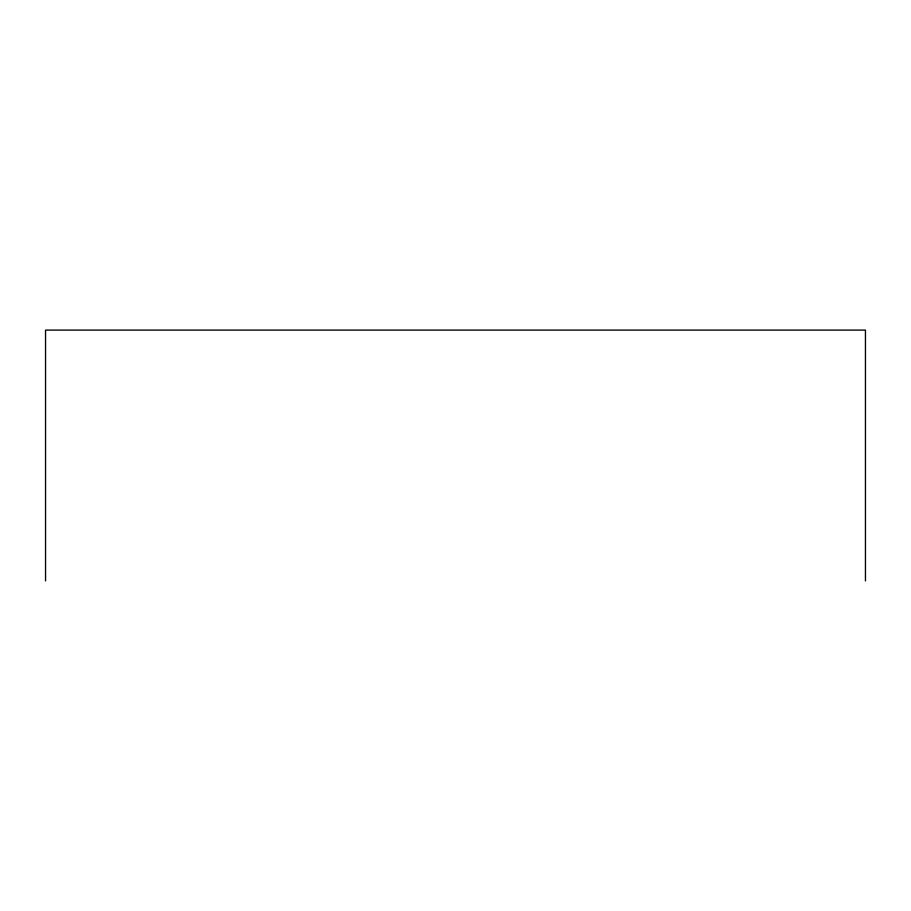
<?xml version="1.0" encoding="UTF-8"?>
<svg xmlns="http://www.w3.org/2000/svg" width="911" height="911" viewBox="0 0 911 911"><rect width="100%" height="100%" fill="white"/><g stroke="black" fill="none" stroke-linecap="round" stroke-linejoin="round"><path stroke-width="1.37" d="M865.45 580.899L865.45 330.101L45.55 330.101L45.55 580.899"/></g></svg>
